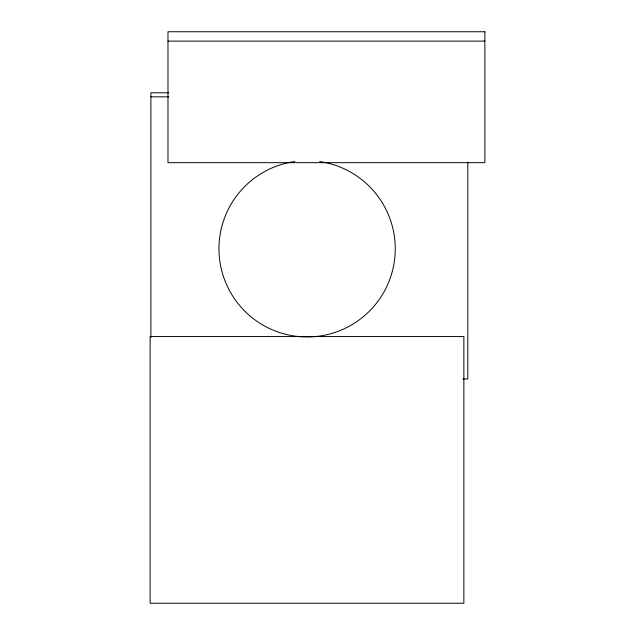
<?xml version="1.0" encoding="UTF-8"?>
<svg xmlns="http://www.w3.org/2000/svg" width="635" height="635" viewBox="0 0 635 635"><rect width="100%" height="100%" fill="white"/><g stroke="black" fill="none" stroke-linecap="round" stroke-linejoin="round"><path stroke-width="0.95" d="M167.981 41.108L484.878 41.108M168.727 92.805L150.9 92.805L150.9 337.336M150.9 96.837L168.727 96.837M462.851 378.984L467.804 378.984L467.804 162.1M319.659 161.552A88.154 88.154 0 0 1 381.238 296.505A88.154 88.154 0 0 1 232.894 296.37A88.154 88.154 0 0 1 294.727 161.528M484.878 31.75L167.981 31.75L167.981 162.671L484.878 162.671L484.878 31.75M463.867 336.566L150.122 336.566L150.122 603.25L463.867 603.25L463.867 336.566"/></g></svg>
